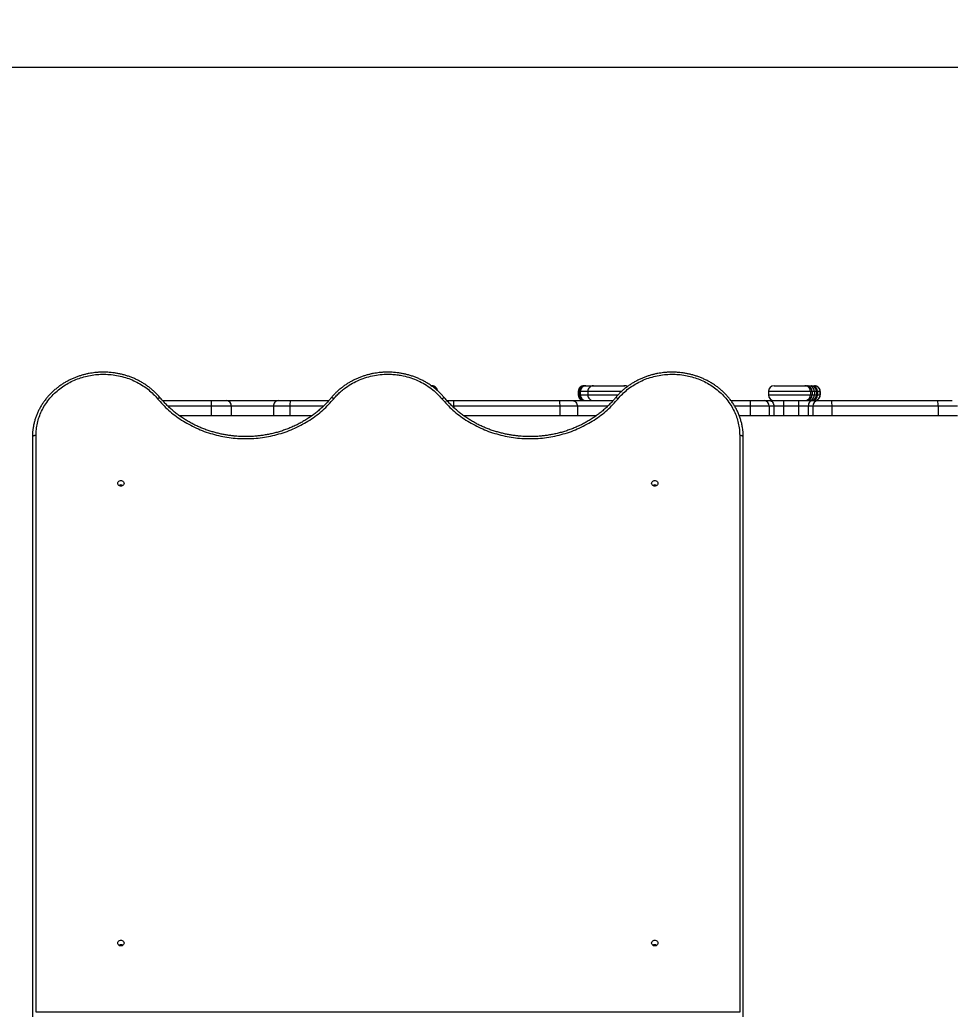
# Model space of a CAD drawing. Header units: millimetres. Extents: x -6562 to 7161, y -6069 to 5384.
# Drawn here: x 2145 to 3453, y 1201 to 2597 of the extents above; entities that cross this region are included whole.
import ezdxf

# ---------------------------------------------------------------- set-up
doc = ezdxf.new("R2010")
doc.units = ezdxf.units.MM
for name, color, linetype in [('DIKOM_ОБЪЕКТ', 7, 'Continuous'), ('DIKOM_РАЗМЕР_ЗОНА', 7, 'Continuous'), ('DIKOM_РАЗМЕР_ОБЪЕКТА', 7, 'Continuous')]:
    doc.layers.add(name, color=color, linetype=linetype)
doc.styles.add('style1', font='arial.ttf', dxfattribs={"width": 0.8})
doc.dimstyles.new('1-50', dxfattribs={"dimtxt": 300, "dimasz": 200, "dimexe": 100, "dimexo": 0, "dimgap": 100, "dimtad": 1, "dimtxsty": 'style1', "dimcen": 200, "dimclrd": 7, "dimclre": 7, "dimclrt": 7, "dimadec": 1, "dimazin": 2, "dimtfac": 1, "dimtmove": 0, "dimatfit": 2, "dimfxl": 0, "dimlwd": 25, "dimlwe": 18, "dimarcsym": 0})

# ---------------------------------------------------------------- blocks, each defined once
blk = doc.blocks.new('*D9')
at = {"layer": 'Defpoints', "color": 0, "transparency": 16777216}
for p in [(-2276.8, 2530.5), (6418.8, 2530.5), (1009.4, -4069.5)]:
    blk.add_point(p, dxfattribs=at)
at = {"layer": 'DIKOM_РАЗМЕР_ОБЪЕКТА', "color": 7, "lineweight": 18, "transparency": 16777216}
for p, q in [((-2276.8, 2530.5), (6518.8, 2530.5)), ((1009.4, -4069.5), (6518.8, -4069.5))]:
    blk.add_line(p, q, dxfattribs=at)
at = {"layer": 'DIKOM_РАЗМЕР_ОБЪЕКТА', "color": 7, "lineweight": 25, "transparency": 16777216}
blk.add_line((6418.8, -3869.5), (6418.8, 2330.5), dxfattribs=at)
at = {"layer": 'DIKOM_РАЗМЕР_ОБЪЕКТА', "color": 7, "transparency": 16777216}
for points in [[(6385.4, 2330.5), (6452.1, 2330.5), (6418.8, 2530.5)], [(6385.4, -3869.5), (6452.1, -3869.5), (6418.8, -4069.5)]]:
    blk.add_solid(points, dxfattribs=at)
at = {"layer": 'DIKOM_РАЗМЕР_ОБЪЕКТА', "color": 7, "transparency": 16777216, "insert": (6165.6, -1011), "char_height": 300, "attachment_point": 5, "rotation": 90, "style": 'style1'}
blk.add_mtext('6600', dxfattribs=at)
blk = doc.blocks.new('*D10')
at = {"layer": 'Defpoints', "color": 0, "transparency": 16777216}
for p in [(4747.9, 4361.4), (-4563.3, 2279.8), (4747.9, 1590.5)]:
    blk.add_point(p, dxfattribs=at)
at = {"layer": 'DIKOM_РАЗМЕР_ОБЪЕКТА', "color": 7, "lineweight": 18, "transparency": 16777216}
for p, q in [((-4563.3, 2279.8), (-4563.3, 4461.4)), ((4747.9, 1590.5), (4747.9, 4461.4))]:
    blk.add_line(p, q, dxfattribs=at)
at = {"layer": 'DIKOM_РАЗМЕР_ОБЪЕКТА', "color": 7, "lineweight": 25, "transparency": 16777216}
blk.add_line((-4363.3, 4361.4), (4547.9, 4361.4), dxfattribs=at)
at = {"layer": 'DIKOM_РАЗМЕР_ОБЪЕКТА', "color": 7, "transparency": 16777216}
for points in [[(-4363.3, 4394.8), (-4363.3, 4328.1), (-4563.3, 4361.4)], [(4547.9, 4394.8), (4547.9, 4328.1), (4747.9, 4361.4)]]:
    blk.add_solid(points, dxfattribs=at)
at = {"layer": 'DIKOM_РАЗМЕР_ОБЪЕКТА', "color": 7, "transparency": 16777216, "insert": (92.3, 4614.7), "char_height": 300, "attachment_point": 5, "style": 'style1'}
blk.add_mtext('9300', dxfattribs=at)
blk = doc.blocks.new('*D11')
at = {"layer": 'Defpoints', "color": 0, "transparency": 16777216}
for p in [(-6562.2, 4933.9), (-6562.2, 1863.3), (6237.8, 1379.2)]:
    blk.add_point(p, dxfattribs=at)
at = {"layer": 'DIKOM_РАЗМЕР_ЗОНА', "color": 7, "lineweight": 18, "transparency": 16777216}
for p, q in [((-6562.2, 1863.3), (-6562.2, 5033.9)), ((6237.8, 1379.2), (6237.8, 5033.9))]:
    blk.add_line(p, q, dxfattribs=at)
at = {"layer": 'DIKOM_РАЗМЕР_ЗОНА', "color": 7, "lineweight": 25, "transparency": 16777216}
blk.add_line((6037.8, 4933.9), (-6362.2, 4933.9), dxfattribs=at)
at = {"layer": 'DIKOM_РАЗМЕР_ЗОНА', "color": 7, "transparency": 16777216}
for points in [[(-6362.2, 4967.2), (-6362.2, 4900.5), (-6562.2, 4933.9)], [(6037.8, 4967.2), (6037.8, 4900.5), (6237.8, 4933.9)]]:
    blk.add_solid(points, dxfattribs=at)
at = {"layer": 'DIKOM_РАЗМЕР_ЗОНА', "color": 7, "transparency": 16777216, "insert": (92.3, 5187), "char_height": 300, "attachment_point": 5, "style": 'style1'}
blk.add_mtext('12800', dxfattribs=at)
blk = doc.blocks.new('*D12')
at = {"layer": 'Defpoints', "color": 0, "transparency": 16777216}
for p in [(-2088.2, 4030.5), (7061.3, 4030.5), (1371.9, -6069.5)]:
    blk.add_point(p, dxfattribs=at)
at = {"layer": 'DIKOM_РАЗМЕР_ЗОНА', "color": 7, "lineweight": 18, "transparency": 16777216}
for p, q in [((-2088.2, 4030.5), (7161.3, 4030.5)), ((1371.9, -6069.5), (7161.3, -6069.5))]:
    blk.add_line(p, q, dxfattribs=at)
at = {"layer": 'DIKOM_РАЗМЕР_ЗОНА', "color": 7, "lineweight": 25, "transparency": 16777216}
blk.add_line((7061.3, -5869.5), (7061.3, 3830.5), dxfattribs=at)
at = {"layer": 'DIKOM_РАЗМЕР_ЗОНА', "color": 7, "transparency": 16777216}
for points in [[(7027.9, 3830.5), (7094.6, 3830.5), (7061.3, 4030.5)], [(7027.9, -5869.5), (7094.6, -5869.5), (7061.3, -6069.5)]]:
    blk.add_solid(points, dxfattribs=at)
at = {"layer": 'DIKOM_РАЗМЕР_ЗОНА', "color": 7, "transparency": 16777216, "insert": (6808.1, -1011), "char_height": 300, "attachment_point": 5, "rotation": 90, "style": 'style1'}
blk.add_mtext('10100', dxfattribs=at)

msp = doc.modelspace()

# ---------------------------------------------------------------- linework, layer by layer
at = {"layer": 'DIKOM_ОБЪЕКТ', "color": 7, "linetype": 'Continuous', "lineweight": 15}
for p, q in [((2723.059, 2082.516), (2724.224, 2082.516)), ((2724.224, 2082.516), (2724.239, 2082.516)), ((2938.301, 2082.516), (2938.316, 2082.516)), ((2938.316, 2082.516), (2939.481, 2082.516)), ((2939.481, 2082.516), (2940.364, 2082.516)), ((2940.364, 2082.516), (2941.117, 2082.516)), ((2941.117, 2082.516), (2941.13, 2082.516)), ((2941.13, 2082.516), (2951.578, 2082.516)), ((2951.578, 2082.516), (2994.565, 2082.516)), ((2994.565, 2082.516), (2994.813, 2082.516)), ((2994.813, 2082.516), (2995.614, 2082.516)), ((3205.911, 2082.516), (3248.907, 2082.516)), ((3248.907, 2082.516), (3251.247, 2082.516)), ((3251.247, 2082.516), (3254.856, 2082.516)), ((3254.856, 2082.516), (3257.746, 2082.516)), ((3257.746, 2082.516), (3258.88, 2082.516)), ((3258.88, 2082.516), (3262.538, 2082.516)), ((3262.538, 2082.516), (3262.542, 2082.516)), ((2930.301, 2074.516), (2930.301, 2069.516)), ((2930.321, 2074.516), (2930.301, 2074.516)), ((2930.301, 2069.516), (2930.321, 2069.516)), ((2930.321, 2074.516), (2930.321, 2069.516)), ((2931.486, 2074.516), (2930.321, 2074.516)), ((2930.321, 2069.516), (2931.486, 2069.516)), ((2932.689, 2074.516), (2931.486, 2074.516)), ((2931.486, 2074.516), (2931.486, 2069.516)), ((2931.486, 2069.516), (2932.689, 2069.516)), ((2932.689, 2074.516), (2932.689, 2069.516)), ((2933.117, 2074.516), (2932.689, 2074.516)), ((2932.689, 2069.516), (2933.117, 2069.516)), ((2933.117, 2074.516), (2933.117, 2069.516)), ((2933.135, 2074.516), (2933.117, 2074.516)), ((2933.117, 2069.516), (2933.135, 2069.516)), ((2933.135, 2074.516), (2933.135, 2069.516)), ((2943.583, 2074.516), (2933.135, 2074.516)), ((2933.135, 2069.516), (2943.583, 2069.516)), ((2943.583, 2074.516), (2943.583, 2069.516)), ((2991.411, 2074.516), (2943.583, 2074.516)), ((2943.583, 2069.516), (2986.317, 2069.516)), ((3197.911, 2074.516), (3197.911, 2069.516)), ((3256.906, 2074.516), (3197.911, 2074.516)), ((3197.911, 2069.516), (3256.906, 2069.516)), ((3256.906, 2074.516), (3256.906, 2069.516)), ((3259.246, 2074.516), (3256.906, 2074.516)), ((3256.906, 2069.516), (3259.246, 2069.516)), ((3259.246, 2074.516), (3259.246, 2069.516)), ((3262.443, 2074.516), (3259.246, 2074.516)), ((3259.246, 2069.516), (3262.443, 2069.516)), ((3262.443, 2074.516), (3262.443, 2069.516)), ((3265.332, 2074.516), (3262.443, 2074.516)), ((3262.443, 2069.516), (3265.332, 2069.516)), ((3265.332, 2074.516), (3265.332, 2069.516)), ((3266.879, 2074.516), (3265.332, 2074.516)), ((3265.332, 2069.516), (3266.879, 2069.516)), ((3266.879, 2074.516), (3266.879, 2069.516)), ((3270.537, 2074.516), (3266.879, 2074.516)), ((3266.879, 2069.516), (3270.537, 2069.516)), ((3270.537, 2074.516), (3270.537, 2069.516)), ((3270.542, 2074.516), (3270.537, 2074.516)), ((3270.537, 2069.516), (3270.542, 2069.516)), ((3270.542, 2069.516), (3270.542, 2074.516)), ((2345.468, 2061.516), (2414.315, 2061.516)), ((2413.7, 2053.516), (2353.167, 2053.516)), ((2413.7, 2053.516), (2413.7, 2040.516)), ((2442.15, 2053.516), (2413.7, 2053.516)), ((2414.315, 2061.516), (2435.179, 2061.516)), ((2435.179, 2061.516), (2508.039, 2061.516)), ((2442.15, 2053.516), (2442.15, 2040.516)), ((2501.455, 2053.516), (2442.15, 2053.516)), ((2501.455, 2053.516), (2501.455, 2040.516)), ((2524.642, 2053.516), (2501.455, 2053.516)), ((2508.039, 2061.516), (2525.043, 2061.516)), ((2524.642, 2053.516), (2524.642, 2040.516)), ((2571.544, 2053.516), (2524.642, 2053.516)), ((2525.043, 2061.516), (2579.272, 2061.516)), ((2745.398, 2061.516), (2754.93, 2061.516)), ((2755.158, 2053.516), (2753.157, 2053.516)), ((2754.93, 2061.516), (2904.308, 2061.516)), ((2904.537, 2053.516), (2755.158, 2053.516)), ((2755.158, 2053.516), (2755.158, 2051.641)), ((2904.308, 2061.516), (2922.237, 2061.516)), ((2904.537, 2053.516), (2904.537, 2040.516)), ((2928.985, 2053.516), (2904.537, 2053.516)), ((2922.237, 2061.516), (2979.353, 2061.516)), ((2928.985, 2053.516), (2928.985, 2040.516)), ((2971.565, 2053.516), (2928.985, 2053.516)), ((3145.095, 2061.516), (3172.125, 2061.516)), ((3171.908, 2053.516), (3150.417, 2053.516)), ((3198.962, 2053.516), (3171.908, 2053.516)), ((3171.908, 2053.516), (3171.908, 2040.516)), ((3172.125, 2061.516), (3191.964, 2061.516)), ((3191.964, 2061.516), (3199.755, 2061.516)), ((3198.962, 2053.516), (3198.962, 2040.516)), ((3205.303, 2053.516), (3198.962, 2053.516)), ((3199.755, 2061.516), (3219.174, 2061.516)), ((3205.303, 2053.516), (3205.303, 2040.516)), ((3219.174, 2053.516), (3205.303, 2053.516)), ((3219.174, 2061.516), (3219.174, 2053.516)), ((3219.174, 2061.516), (3239.979, 2061.516)), ((3219.174, 2053.516), (3219.174, 2040.516)), ((3239.979, 2053.516), (3219.174, 2053.516)), ((3239.979, 2061.516), (3239.979, 2053.516)), ((3239.979, 2061.516), (3259.398, 2061.516)), ((3253.85, 2053.516), (3239.979, 2053.516)), ((3239.979, 2053.516), (3239.979, 2040.516)), ((3253.85, 2053.516), (3253.85, 2040.516)), ((3260.184, 2053.516), (3253.85, 2053.516)), ((3259.398, 2061.516), (3267.18, 2061.516)), ((3260.184, 2053.516), (3260.184, 2040.516)), ((3287.224, 2053.516), (3260.184, 2053.516)), ((3267.18, 2061.516), (3287.01, 2061.516)), ((3287.01, 2061.516), (3436.2, 2061.516)), ((3287.224, 2053.516), (3287.224, 2040.516)), ((3436.414, 2053.516), (3287.224, 2053.516)), ((3436.2, 2061.516), (3456.334, 2061.516)), ((3436.414, 2053.516), (3436.414, 2040.516)), ((3463.87, 2053.516), (3436.414, 2053.516)), ((2368.792, 2040.516), (2413.7, 2040.516)), ((2413.7, 2040.516), (2442.15, 2040.516)), ((2442.15, 2040.516), (2501.455, 2040.516)), ((2501.455, 2040.516), (2524.642, 2040.516)), ((2524.642, 2040.516), (2555.961, 2040.516)), ((2768.792, 2040.516), (2904.537, 2040.516)), ((2904.537, 2040.516), (2928.985, 2040.516)), ((2928.985, 2040.516), (2955.946, 2040.516)), ((3156.737, 2040.516), (3171.908, 2040.516)), ((3171.908, 2040.516), (3198.962, 2040.516)), ((3198.962, 2040.516), (3205.303, 2040.516)), ((3205.303, 2040.516), (3219.174, 2040.516)), ((3219.174, 2040.516), (3239.979, 2040.516)), ((3239.979, 2040.516), (3253.85, 2040.516)), ((3253.85, 2040.516), (3260.184, 2040.516)), ((3260.184, 2040.516), (3287.224, 2040.516)), ((3287.224, 2040.516), (3436.414, 2040.516)), ((3436.414, 2040.516), (3463.87, 2040.516)), ((2162.353, 2010.417), (2162.353, 1194.74)), ((2167.353, 1201.384), (2167.353, 2012.53)), ((3157.353, 2012.53), (3157.353, 1201.384)), ((3162.353, 1194.74), (3162.353, 2010.417)), ((3157.353, 1201.384), (2167.353, 1201.384))]:
    msp.add_line(p, q, dxfattribs=at)
at = {"layer": 'DIKOM_ОБЪЕКТ', "color": 7, "linetype": 'Continuous', "lineweight": 15, "flags": 128}
for points in [[(2338.353, 2064.189), (2339.133, 2064.679), (2339.884, 2065.069), (2340.575, 2065.344), (2341.181, 2065.493), (2341.679, 2065.511), (2342.048, 2065.397), (2342.206, 2065.263)], [(2508.039, 2061.516), (2506.755, 2061.362), (2505.52, 2060.907), (2504.381, 2060.167), (2503.384, 2059.172), (2502.565, 2057.96), (2501.957, 2056.577), (2501.582, 2055.076), (2501.455, 2053.516)], [(2586.353, 2064.189), (2585.573, 2064.679), (2584.822, 2065.069), (2584.131, 2065.344), (2583.524, 2065.493), (2583.027, 2065.511), (2582.657, 2065.397), (2582.5, 2065.263)], [(2738.353, 2064.189), (2739.133, 2064.679), (2739.884, 2065.069), (2740.575, 2065.344), (2741.181, 2065.493), (2741.679, 2065.511), (2742.048, 2065.397), (2742.206, 2065.263)], [(2922.237, 2061.516), (2923.553, 2061.362), (2924.819, 2060.907), (2925.986, 2060.167), (2927.008, 2059.172), (2927.848, 2057.96), (2928.471, 2056.577), (2928.855, 2055.076), (2928.985, 2053.516)], [(2986.353, 2064.189), (2985.572, 2064.679), (2984.822, 2065.069), (2984.131, 2065.344), (2983.524, 2065.493), (2983.027, 2065.511), (2982.657, 2065.397), (2982.5, 2065.263)], [(3199.755, 2061.516), (3200.838, 2061.362), (3201.878, 2060.907), (3202.838, 2060.167), (3203.678, 2059.172), (3204.368, 2057.96), (3204.881, 2056.577), (3205.197, 2055.076), (3205.303, 2053.516)], [(3259.398, 2061.516), (3258.315, 2061.362), (3257.275, 2060.907), (3256.316, 2060.167), (3255.475, 2059.172), (3254.785, 2057.96), (3254.272, 2056.577), (3253.956, 2055.076), (3253.85, 2053.516)], [(2167.353, 2012.53), (2166.377, 2012.489), (2165.439, 2012.369), (2164.575, 2012.174), (2163.817, 2011.911), (2163.196, 2011.591), (2162.734, 2011.225), (2162.449, 2010.829), (2162.353, 2010.417)], [(3162.353, 2010.417), (3162.257, 2010.829), (3161.972, 2011.225), (3161.51, 2011.591), (3160.888, 2011.911), (3160.131, 2012.174), (3159.266, 2012.369), (3158.328, 2012.489), (3157.353, 2012.53)], [(2282.453, 1945.168), (2282.631, 1946.292), (2283.151, 1947.324), (2283.972, 1948.182), (2285.025, 1948.795), (2286.227, 1949.115), (2287.479, 1949.115), (2288.681, 1948.795), (2289.734, 1948.182), (2290.554, 1947.324), (2291.075, 1946.292), (2291.253, 1945.168), (2291.075, 1944.045), (2290.554, 1943.012), (2289.734, 1942.154), (2288.681, 1941.541), (2287.479, 1941.221), (2286.227, 1941.221), (2285.025, 1941.541), (2283.972, 1942.154), (2283.151, 1943.012), (2282.631, 1944.045), (2282.453, 1945.168)], [(3033.453, 1945.168), (3033.631, 1946.292), (3034.151, 1947.324), (3034.972, 1948.182), (3036.025, 1948.795), (3037.227, 1949.115), (3038.479, 1949.115), (3039.681, 1948.795), (3040.734, 1948.182), (3041.554, 1947.324), (3042.075, 1946.292), (3042.253, 1945.168), (3042.075, 1944.045), (3041.554, 1943.012), (3040.734, 1942.154), (3039.681, 1941.541), (3038.479, 1941.221), (3037.227, 1941.221), (3036.025, 1941.541), (3034.972, 1942.154), (3034.151, 1943.012), (3033.631, 1944.045), (3033.453, 1945.168)], [(2282.453, 1298.518), (2282.631, 1299.642), (2283.151, 1300.674), (2283.972, 1301.532), (2285.025, 1302.146), (2286.227, 1302.465), (2287.479, 1302.465), (2288.681, 1302.146), (2289.734, 1301.532), (2290.554, 1300.674), (2291.075, 1299.642), (2291.253, 1298.518), (2291.075, 1297.395), (2290.554, 1296.362), (2289.734, 1295.505), (2288.681, 1294.891), (2287.479, 1294.571), (2286.227, 1294.571), (2285.025, 1294.891), (2283.972, 1295.505), (2283.151, 1296.362), (2282.631, 1297.395), (2282.453, 1298.518)], [(3033.453, 1298.518), (3033.631, 1299.642), (3034.151, 1300.674), (3034.972, 1301.532), (3036.025, 1302.146), (3037.227, 1302.465), (3038.479, 1302.465), (3039.681, 1302.146), (3040.734, 1301.532), (3041.554, 1300.674), (3042.075, 1299.642), (3042.253, 1298.518), (3042.075, 1297.395), (3041.554, 1296.362), (3040.734, 1295.505), (3039.681, 1294.891), (3038.479, 1294.571), (3037.227, 1294.571), (3036.025, 1294.891), (3034.972, 1295.505), (3034.151, 1296.362), (3033.631, 1297.395), (3033.453, 1298.518)]]:
    msp.add_lwpolyline(points, dxfattribs=at)
at = {"layer": 'DIKOM_ОБЪЕКТ', "color": 7, "linetype": 'Continuous', "lineweight": 15}
for centre, radius, start, end in [((2723.057, 2074.519), 7.997, 17.964455, 89.98395), ((2722.038, 2074.812), 7.728, 30.954822, 75.11942), ((2724.221, 2074.519), 7.997, 9.24904, 89.983781), ((2724.239, 2074.516), 8, 9.205263, 90), ((2938.301, 2074.516), 8, 90, 180), ((2938.319, 2074.518), 7.998, 90.017324, 180.017585), ((2939.483, 2074.518), 7.998, 90.017324, 180.017585), ((2940.53, 2074.675), 7.842, 91.214908, 181.166501), ((2941.117, 2074.516), 8, 90, 180), ((2941.133, 2074.518), 7.998, 90.017324, 180.017585), ((2951.58, 2074.518), 7.998, 90.017324, 180.017585), ((2994.565, 2074.516), 8, 54.904618, 90), ((2994.795, 2074.983), 7.533, 54.209309, 89.866753), ((2995.614, 2074.516), 8, 59.742007, 90), ((3205.911, 2074.516), 8, 90, 180), ((3248.907, 2074.516), 7.999, 359.995681, 89.995887), ((3251.246, 2074.516), 7.999, 359.995438, 89.995703), ((3254.644, 2074.717), 7.801, 358.519627, 88.43908), ((3257.533, 2074.717), 7.801, 358.519627, 88.43908), ((3258.88, 2074.516), 7.999, 359.996288, 89.99528), ((3262.538, 2074.516), 7.999, 359.995438, 89.995703), ((3262.542, 2074.516), 8, 0, 90), ((2938.301, 2069.516), 8, 180, 270), ((2938.319, 2069.513), 7.998, 179.982415, 269.982676), ((2939.483, 2069.513), 7.998, 179.982415, 269.982676), ((2940.53, 2069.356), 7.842, 178.833499, 268.785092), ((2941.117, 2069.516), 8, 180, 270), ((2941.133, 2069.513), 7.998, 179.982415, 269.982676), ((2951.58, 2069.513), 7.998, 179.982415, 269.982676), ((3205.911, 2069.516), 8, 180, 270), ((3248.907, 2069.515), 7.999, 270.004113, 0.004319), ((3251.246, 2069.515), 7.999, 270.004297, 0.004562), ((3254.644, 2069.314), 7.801, 271.56092, 1.480373), ((3257.533, 2069.314), 7.801, 271.56092, 1.480373), ((3258.88, 2069.515), 7.999, 270.00472, 0.003712), ((3262.538, 2069.515), 7.999, 270.004297, 0.004562), ((3262.542, 2069.516), 8, 270, 0), ((2440.172, 2055.504), 26.547, 166.912013, 184.296044), ((2434.627, 2053.997), 7.539, 356.340247, 85.800769), ((2564.877, 2055.511), 40.284, 171.427149, 182.838577), ((2685.106, 2055.515), 70.081, 358.365424, 4.912172), ((2834.484, 2055.515), 70.081, 358.365424, 4.912172), ((3245.893, 2055.514), 74.012, 175.348575, 181.547011), ((3191.427, 2053.985), 7.549, 356.431926, 85.920323), ((3267.718, 2053.986), 7.549, 94.08668, 183.573165), ((3212.45, 2055.514), 74.8, 358.469073, 4.602069), ((3361.675, 2055.514), 74.766, 358.468079, 4.603916), ((3080.005, 2010.408), 82.348, 0.006231, 9.45332), ((2244.665, 2010.41), 82.312, 170.707677, 179.995552), ((2286.853, 1938.078), 4.743, 55.742882, 124.257118), ((2286.853, 1936.718), 4.831, 74.120214, 105.879786), ((3037.853, 1938.078), 4.743, 55.742233, 124.257767), ((3037.853, 1937.99), 4.747, 56.667141, 123.332859), ((3037.853, 1936.631), 4.835, 76.045317, 103.954683), ((2286.853, 1291.428), 4.743, 55.742153, 124.257847), ((2286.853, 1290.068), 4.831, 74.121625, 105.878375), ((3037.853, 1291.428), 4.743, 55.741505, 124.258495), ((3037.853, 1290.068), 4.831, 74.121203, 105.878797)]:
    msp.add_arc(centre, radius, start, end, dxfattribs=at)
for points, knots in [([(2262.353, 2101.516), (2260.414, 2101.488), (2257.694, 2101.449), (2253.687, 2101.187), (2250.278, 2100.874), (2246.226, 2100.351), (2241.993, 2099.639), (2237.591, 2098.713), (2233.093, 2097.566), (2228.545, 2096.192), (2223.986, 2094.587), (2219.448, 2092.75), (2214.958, 2090.683), (2210.541, 2088.386), (2206.22, 2085.864), (2202.013, 2083.121), (2197.94, 2080.161), (2194.018, 2076.993), (2190.263, 2073.621), (2186.69, 2070.056), (2183.314, 2066.304), (2180.148, 2062.375), (2177.205, 2058.28), (2174.496, 2054.029), (2172.034, 2049.632), (2169.827, 2045.102), (2167.889, 2040.45), (2166.221, 2035.69), (2164.855, 2030.832), (2163.937, 2026.873), (2163.584, 2024.524), (2163.481, 2023.839)], [0, 0, 0, 0, 0.04095485, 0.05745638, 0.08486969, 0.11333802, 0.143886, 0.17578413, 0.20873975, 0.24251908, 0.27695639, 0.31192829, 0.34734412, 0.38313329, 0.41924224, 0.45562915, 0.49225954, 0.52910867, 0.56615486, 0.60338209, 0.64077848, 0.67833311, 0.71604009, 0.75389386, 0.79189181, 0.83003169, 0.86831431, 0.90674085, 0.94531379, 0.98403657, 1, 1, 1, 1]), ([(2167.353, 2012.53), (2167.444, 2015.388), (2167.627, 2021.161), (2169.128, 2029.811), (2171.579, 2038.46), (2175.089, 2046.969), (2179.628, 2055.196), (2185.137, 2062.97), (2191.532, 2070.164), (2198.708, 2076.67), (2206.506, 2082.375), (2214.779, 2087.23), (2223.377, 2091.209), (2232.262, 2094.346), (2241.446, 2096.668), (2250.958, 2098.16), (2260.791, 2098.775), (2270.807, 2098.451), (2280.855, 2097.149), (2290.733, 2094.87), (2300.287, 2091.648), (2309.365, 2087.534), (2317.806, 2082.636), (2325.492, 2077.049), (2332.42, 2070.945), (2336.388, 2066.427), (2338.353, 2064.189)], [0, 0, 0, 0, 0.03987258, 0.08051712, 0.12188025, 0.16430274, 0.20702986, 0.24999999, 0.2929725, 0.33569924, 0.37812016, 0.41948458, 0.4601288, 0.50000008, 0.53987305, 0.58051723, 0.62188028, 0.66430282, 0.7070298, 0.75000024, 0.79297207, 0.83569935, 0.87812022, 0.91948505, 0.96012831, 1, 1, 1, 1]), ([(2342.181, 2065.248), (2341.445, 2066.135), (2339.642, 2068.31), (2336.518, 2071.588), (2332.855, 2075.094), (2328.987, 2078.409), (2324.936, 2081.532), (2320.712, 2084.452), (2316.329, 2087.162), (2311.8, 2089.653), (2307.143, 2091.918), (2302.373, 2093.951), (2297.511, 2095.747), (2292.582, 2097.299), (2287.624, 2098.602), (2282.702, 2099.649), (2277.935, 2100.438), (2273.751, 2100.946), (2270.039, 2101.262), (2266.387, 2101.471), (2263.8, 2101.5), (2262.353, 2101.516)], [0, 0, 0, 0, 0.03950853, 0.09688492, 0.15425273, 0.21160576, 0.26893741, 0.32623544, 0.38348644, 0.44067296, 0.49776756, 0.55473166, 0.61150099, 0.66797096, 0.72393828, 0.77897878, 0.83199732, 0.88120234, 0.91599724, 0.95302927, 1, 1, 1, 1]), ([(2662.353, 2101.516), (2660.414, 2101.488), (2657.694, 2101.449), (2653.687, 2101.187), (2650.278, 2100.874), (2646.226, 2100.351), (2641.993, 2099.639), (2637.591, 2098.713), (2633.093, 2097.566), (2628.545, 2096.192), (2623.986, 2094.587), (2619.448, 2092.75), (2614.958, 2090.683), (2610.541, 2088.386), (2606.22, 2085.864), (2602.013, 2083.121), (2597.94, 2080.162), (2594.019, 2076.992), (2590.26, 2073.623), (2586.701, 2070.048), (2584.118, 2067.249), (2582.799, 2065.594), (2582.523, 2065.248)], [0, 0, 0, 0, 0.06294281, 0.08830372, 0.13043477, 0.17418726, 0.22113593, 0.27015963, 0.32080855, 0.37272342, 0.42564954, 0.47939724, 0.53382723, 0.588831, 0.64432622, 0.70024759, 0.75654522, 0.81317705, 0.87011363, 0.92732751, 0.98480056, 1, 1, 1, 1]), ([(2586.353, 2064.189), (2587.828, 2065.893), (2590.794, 2069.319), (2595.795, 2074.076), (2602.129, 2079.298), (2610.07, 2084.654), (2619.769, 2089.718), (2630.059, 2093.713), (2640.721, 2096.567), (2651.528, 2098.257), (2661.16, 2098.752), (2669.545, 2098.465), (2676.745, 2097.721), (2685.155, 2096.253), (2694.648, 2093.713), (2704.936, 2089.717), (2714.64, 2084.656), (2723.541, 2078.628), (2731.574, 2071.845), (2736.109, 2066.724), (2738.353, 2064.189)], [0, 0, 0, 0, 0.04068932, 0.08180918, 0.12332761, 0.18645406, 0.25001823, 0.31358298, 0.37670941, 0.43897719, 0.50000004, 0.54069066, 0.58180944, 0.62332806, 0.68645385, 0.7500186, 0.81358335, 0.8767098, 0.93897739, 1, 1, 1, 1]), ([(2742.181, 2065.248), (2741.445, 2066.135), (2739.642, 2068.31), (2736.518, 2071.588), (2732.855, 2075.094), (2728.987, 2078.409), (2724.936, 2081.532), (2720.712, 2084.452), (2716.329, 2087.162), (2711.8, 2089.653), (2707.143, 2091.918), (2702.373, 2093.951), (2697.511, 2095.747), (2692.583, 2097.299), (2687.624, 2098.602), (2682.702, 2099.649), (2677.935, 2100.438), (2673.751, 2100.946), (2670.039, 2101.262), (2666.387, 2101.471), (2663.799, 2101.5), (2662.353, 2101.516)], [0, 0, 0, 0, 0.03950853, 0.09688491, 0.15425273, 0.21160575, 0.26893741, 0.32623543, 0.38348643, 0.44067295, 0.49776755, 0.55473165, 0.61150097, 0.66796972, 0.72393828, 0.77897878, 0.83199732, 0.88120105, 0.91599724, 0.95302927, 1, 1, 1, 1]), ([(3062.353, 2101.516), (3060.414, 2101.488), (3057.694, 2101.449), (3053.687, 2101.187), (3050.278, 2100.874), (3046.226, 2100.351), (3041.993, 2099.639), (3037.591, 2098.713), (3033.093, 2097.566), (3028.545, 2096.192), (3023.986, 2094.587), (3019.448, 2092.75), (3014.958, 2090.683), (3010.541, 2088.386), (3006.22, 2085.864), (3002.013, 2083.121), (2997.94, 2080.161), (2994.019, 2076.992), (2990.26, 2073.623), (2986.701, 2070.048), (2984.118, 2067.249), (2982.799, 2065.594), (2982.523, 2065.248)], [0, 0, 0, 0, 0.06294217, 0.08830373, 0.13043413, 0.17418663, 0.22113531, 0.27015963, 0.32080856, 0.37272344, 0.42564896, 0.47939666, 0.53382665, 0.58883099, 0.64432621, 0.70024759, 0.75654472, 0.81317752, 0.87011318, 0.9273275, 0.98480056, 1, 1, 1, 1]), ([(2986.353, 2064.189), (2988.318, 2066.427), (2992.286, 2070.945), (2999.214, 2077.049), (3006.9, 2082.636), (3015.341, 2087.534), (3024.419, 2091.648), (3033.973, 2094.871), (3043.851, 2097.149), (3053.899, 2098.451), (3063.915, 2098.775), (3073.748, 2098.16), (3083.26, 2096.667), (3092.444, 2094.346), (3101.329, 2091.209), (3109.927, 2087.23), (3118.2, 2082.375), (3125.998, 2076.67), (3133.174, 2070.164), (3139.569, 2062.969), (3145.078, 2055.196), (3149.617, 2046.969), (3153.127, 2038.46), (3155.578, 2029.811), (3157.079, 2021.161), (3157.262, 2015.388), (3157.353, 2012.53)], [0, 0, 0, 0, 0.03987234, 0.08051707, 0.12187983, 0.16430264, 0.2070296, 0.2499998, 0.29297214, 0.33569903, 0.37811981, 0.41948463, 0.46012886, 0.49999979, 0.53987294, 0.58051726, 0.62187995, 0.66430271, 0.70702973, 0.74999998, 0.79297236, 0.83569932, 0.87811974, 0.91948446, 0.9601286, 1, 1, 1, 1]), ([(3161.191, 2024.073), (3161.124, 2024.535), (3160.807, 2026.711), (3159.917, 2030.565), (3158.513, 2035.621), (3156.76, 2040.613), (3154.69, 2045.531), (3152.298, 2050.355), (3149.588, 2055.068), (3146.564, 2059.654), (3143.347, 2063.938), (3139.984, 2067.917), (3136.523, 2071.592), (3132.853, 2075.093), (3128.987, 2078.409), (3124.936, 2081.532), (3120.712, 2084.452), (3116.329, 2087.162), (3111.8, 2089.653), (3107.143, 2091.918), (3102.373, 2093.951), (3097.511, 2095.747), (3092.583, 2097.299), (3087.624, 2098.602), (3082.702, 2099.649), (3077.935, 2100.438), (3073.751, 2100.946), (3070.039, 2101.262), (3066.387, 2101.471), (3063.799, 2101.5), (3062.353, 2101.516)], [0, 0, 0, 0, 0.01076179, 0.05074849, 0.09092947, 0.13131171, 0.17190206, 0.2127075, 0.25373758, 0.29500058, 0.33650914, 0.37390887, 0.41130935, 0.44870425, 0.4860895, 0.52346049, 0.5608099, 0.59812864, 0.63540536, 0.67262216, 0.70975389, 0.74675905, 0.78356789, 0.82005028, 0.85592812, 0.89048838, 0.92256156, 0.94524285, 0.96938239, 1, 1, 1, 1]), ([(2338.353, 2064.189), (2340.76, 2061.409), (2345.598, 2055.82), (2353.759, 2048.059), (2362.602, 2040.767), (2372.14, 2034.067), (2382.293, 2028.019), (2392.964, 2022.7), (2404.061, 2018.155), (2415.492, 2014.422), (2427.129, 2011.529), (2438.871, 2009.48), (2450.618, 2008.266), (2462.353, 2007.865), (2474.088, 2008.266), (2485.835, 2009.48), (2497.577, 2011.529), (2509.214, 2014.422), (2520.645, 2018.155), (2531.742, 2022.7), (2542.413, 2028.019), (2552.566, 2034.067), (2562.104, 2040.768), (2570.947, 2048.059), (2579.107, 2055.82), (2583.946, 2061.409), (2586.353, 2064.189)], [0, 0, 0, 0, 0.04067963, 0.08178991, 0.12329869, 0.16538175, 0.20762613, 0.25000012, 0.29237538, 0.33462001, 0.37670132, 0.41821176, 0.45932142, 0.49999984, 0.54068033, 0.58178963, 0.62329833, 0.66538135, 0.70762603, 0.74999993, 0.79237533, 0.83461978, 0.87670105, 0.91821157, 0.95932076, 1, 1, 1, 1]), ([(2462.353, 2010.885), (2459.969, 2010.913), (2456.631, 2010.952), (2451.714, 2011.213), (2447.539, 2011.524), (2442.57, 2012.043), (2437.369, 2012.748), (2431.945, 2013.667), (2426.382, 2014.805), (2420.73, 2016.171), (2415.031, 2017.768), (2409.319, 2019.598), (2403.622, 2021.663), (2397.964, 2023.963), (2392.367, 2026.495), (2386.851, 2029.257), (2381.433, 2032.247), (2376.129, 2035.461), (2370.956, 2038.893), (2365.926, 2042.54), (2361.055, 2046.395), (2356.355, 2050.454), (2351.834, 2054.705), (2347.523, 2059.157), (2344.318, 2062.688), (2342.63, 2064.783), (2342.23, 2065.28)], [0, 0, 0, 0, 0.05128231, 0.07182503, 0.10596861, 0.14140756, 0.1794259, 0.21911842, 0.2601235, 0.30214985, 0.3449934, 0.38850291, 0.43256254, 0.47708683, 0.52200841, 0.56727293, 0.61284015, 0.6586754, 0.70475221, 0.75104955, 0.79754937, 0.84423734, 0.8911041, 0.93813972, 0.9853377, 1, 1, 1, 1]), ([(2582.471, 2065.285), (2581.506, 2064.119), (2579.102, 2061.214), (2575.099, 2056.953), (2570.544, 2052.47), (2565.941, 2048.33), (2561.148, 2044.373), (2556.172, 2040.609), (2551.023, 2037.044), (2545.711, 2033.686), (2540.248, 2030.541), (2534.644, 2027.614), (2528.912, 2024.91), (2523.065, 2022.436), (2517.117, 2020.195), (2511.084, 2018.193), (2504.986, 2016.432), (2498.849, 2014.916), (2492.715, 2013.651), (2486.667, 2012.64), (2480.883, 2011.891), (2475.861, 2011.414), (2471.394, 2011.117), (2467.064, 2010.925), (2464.003, 2010.899), (2462.353, 2010.885)], [0, 0, 0, 0, 0.03473271, 0.0865852, 0.13324925, 0.17989324, 0.22651072, 0.27310193, 0.31966303, 0.36619064, 0.41268131, 0.45912689, 0.5055176, 0.5518414, 0.59807572, 0.64419061, 0.69013244, 0.73581143, 0.78105567, 0.8254903, 0.86812995, 0.90675034, 0.93413675, 0.96449394, 1, 1, 1, 1]), ([(2738.353, 2064.189), (2740.76, 2061.409), (2745.599, 2055.82), (2753.759, 2048.059), (2762.602, 2040.767), (2772.14, 2034.067), (2782.293, 2028.019), (2792.964, 2022.7), (2804.061, 2018.155), (2815.492, 2014.422), (2827.129, 2011.529), (2838.871, 2009.48), (2850.618, 2008.266), (2862.353, 2007.865), (2874.088, 2008.266), (2885.835, 2009.48), (2897.577, 2011.529), (2909.214, 2014.422), (2920.645, 2018.155), (2931.742, 2022.7), (2942.413, 2028.019), (2952.566, 2034.067), (2962.104, 2040.768), (2970.947, 2048.059), (2979.107, 2055.82), (2983.946, 2061.409), (2986.353, 2064.189)], [0, 0, 0, 0, 0.04067989, 0.08178989, 0.12329866, 0.16538173, 0.20762645, 0.25000008, 0.29237534, 0.33461996, 0.37670128, 0.41821171, 0.45932137, 0.49999979, 0.54068029, 0.58178959, 0.62329869, 0.66538171, 0.707626, 0.7499999, 0.7923753, 0.83461974, 0.87670119, 0.9182117, 0.95932089, 1, 1, 1, 1]), ([(2862.353, 2010.885), (2859.969, 2010.913), (2856.631, 2010.952), (2851.714, 2011.213), (2847.539, 2011.524), (2842.57, 2012.043), (2837.369, 2012.748), (2831.945, 2013.667), (2826.382, 2014.805), (2820.73, 2016.171), (2815.031, 2017.768), (2809.319, 2019.598), (2803.622, 2021.663), (2797.964, 2023.963), (2792.367, 2026.495), (2786.851, 2029.257), (2781.433, 2032.247), (2776.129, 2035.461), (2770.956, 2038.893), (2765.926, 2042.54), (2761.055, 2046.395), (2756.355, 2050.454), (2751.834, 2054.705), (2747.523, 2059.157), (2744.318, 2062.688), (2742.63, 2064.783), (2742.23, 2065.28)], [0, 0, 0, 0, 0.05128231, 0.07182504, 0.10596862, 0.14140758, 0.17942592, 0.21911844, 0.26012269, 0.30214987, 0.34499342, 0.38850213, 0.43256256, 0.47708685, 0.52200844, 0.56727296, 0.61284019, 0.65867544, 0.70475157, 0.75104891, 0.79754873, 0.84423733, 0.89110409, 0.93813971, 0.9853377, 1, 1, 1, 1]), ([(2982.471, 2065.285), (2981.506, 2064.119), (2979.102, 2061.214), (2975.099, 2056.953), (2970.544, 2052.47), (2965.941, 2048.329), (2961.148, 2044.373), (2956.172, 2040.609), (2951.023, 2037.044), (2945.711, 2033.686), (2940.248, 2030.541), (2934.644, 2027.614), (2928.912, 2024.91), (2923.065, 2022.436), (2917.117, 2020.195), (2911.084, 2018.192), (2904.986, 2016.432), (2898.849, 2014.916), (2892.715, 2013.651), (2886.667, 2012.64), (2880.883, 2011.891), (2875.861, 2011.414), (2871.394, 2011.117), (2867.064, 2010.925), (2864.003, 2010.899), (2862.353, 2010.885)], [0, 0, 0, 0, 0.03473271, 0.08658519, 0.13324924, 0.17989292, 0.22651071, 0.27310192, 0.31966302, 0.36619062, 0.41268057, 0.45912615, 0.50551761, 0.55184064, 0.59807574, 0.64418982, 0.69013246, 0.73581145, 0.78105568, 0.82549031, 0.86812996, 0.90675035, 0.93413676, 0.96449394, 1, 1, 1, 1])]:
    msp.add_open_spline(points, degree=3, knots=knots, dxfattribs=at)

# ---------------------------------------------------------------- dimensions: what is measured, and where the dimension line sits
at = {"layer": 'DIKOM_РАЗМЕР_ЗОНА'}
for base, p1, p2, angle, picture, middle in [((-6562.19, 4933.871), (6237.81, 1379.161), (-6562.19, 1863.268), 180, '*D11', (92.299, 4933.871)), ((7061.257, 4030.513), (1371.853, -6069.487), (-2088.229, 4030.513), 270, '*D12', (7061.257, -1010.997))]:
    dim = msp.add_linear_dim(base=base, p1=p1, p2=p2, angle=angle, dimstyle='1-50', dxfattribs=at)
    dim.commit()
    dim.dimension.update_dxf_attribs({"geometry": picture, "text_midpoint": middle, "dimtype": 160})
at = {"layer": 'DIKOM_РАЗМЕР_ОБЪЕКТА'}
dim = msp.add_linear_dim(base=(4747.853, 4361.417), p1=(-4563.255, 2279.757), p2=(4747.853, 1590.516), angle=180, text='9300', dimstyle='1-50', dxfattribs=at)
dim.commit()
dim.dimension.update_dxf_attribs({"geometry": '*D10', "text_midpoint": (92.299, 4361.417), "dimtype": 160})
dim = msp.add_linear_dim(base=(6418.775, 2530.513), p1=(1009.353, -4069.487), p2=(-2276.848, 2530.513), angle=270, dimstyle='1-50', dxfattribs=at)
dim.commit()
dim.dimension.update_dxf_attribs({"geometry": '*D9', "text_midpoint": (6418.775, -1010.997), "dimtype": 160})

doc.saveas('drawing.dxf')
